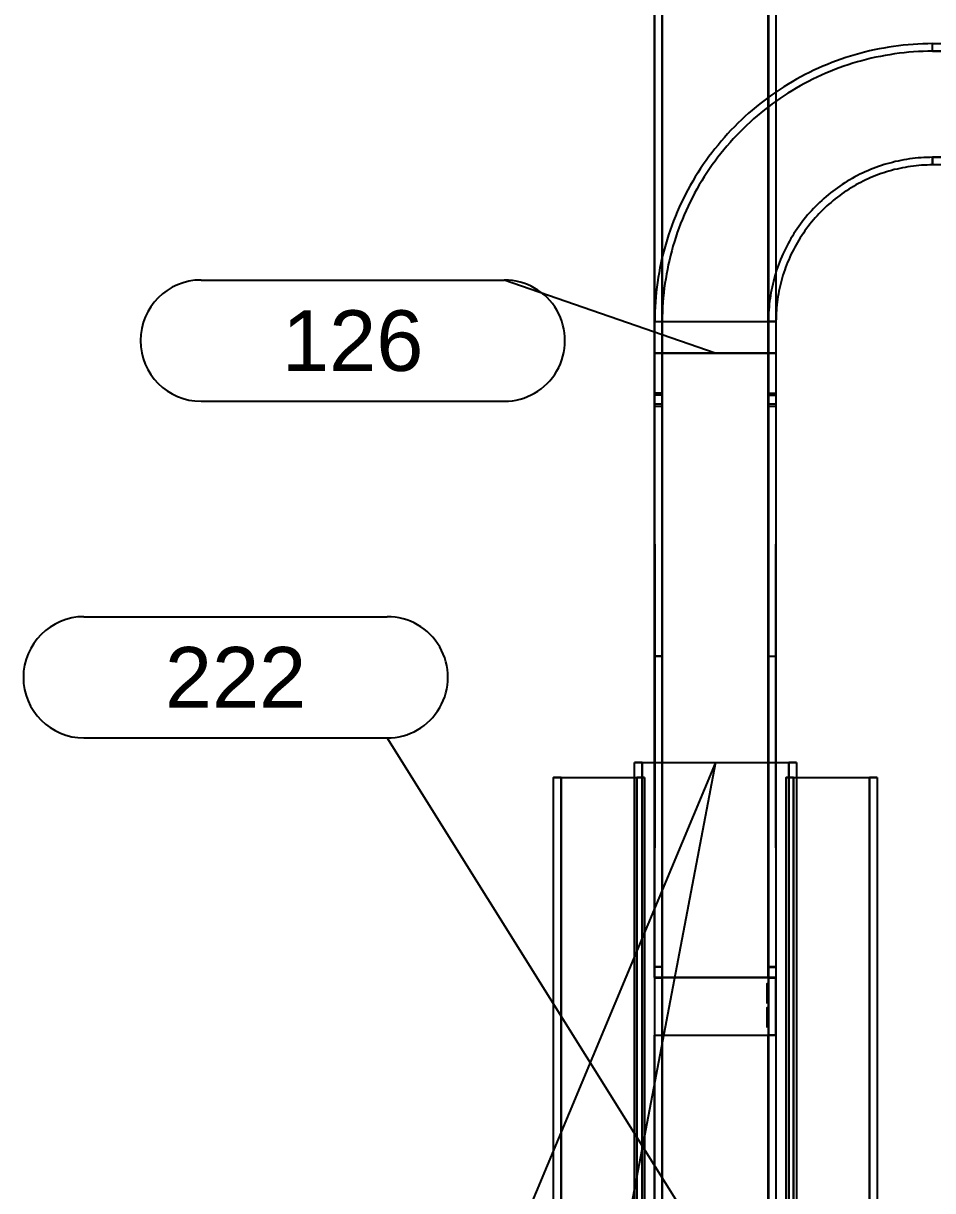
# Model space of a CAD drawing. Header units: inches. Extents: x -21257 to 11444, y 0 to 8704.
# Drawn here: x 3706.1 to 3886.1, y 7072.5 to 7303.5 of the extents above; entities that cross this region are included whole.
import ezdxf
from ezdxf.enums import TextEntityAlignment as Align

# ---------------------------------------------------------------- set-up
doc = ezdxf.new("R2010")
doc.units = ezdxf.units.IN
doc.header["$MEASUREMENT"] = 0
for name, color, linetype in [('100-CONV-LAYOUT', 3, 'Continuous'), ('100-CONV-NUMBERS', 3, 'Continuous'), ('1000-CONV-LAYOUT', 30, 'Continuous'), ('1000-CONV-LAYOUT-UPPER', 30, 'Continuous'), ('1000-CONV-NUMBERS', 30, 'Continuous'), ('200-CONV-LAYOUT', 4, 'Continuous'), ('200-CONV-NUMBERS', 4, 'Continuous'), ('200-CONV-ROLLERS', 4, 'Continuous'), ('300-CONV-LAYOUT', 6, 'Continuous')]:
    doc.layers.add(name, color=color, linetype=linetype)
doc.styles.get("Standard").update_dxf_attribs({"font": 'helvl.shx'})

# ---------------------------------------------------------------- blocks, each defined once
blk = doc.blocks.new('DCBLOCK')
at = {"linetype": 'Continuous'}
for p, q in [((-0.625, 0), (0, 0)), ((-0.625, -0.25), (0, -0.25))]:
    blk.add_line(p, q, dxfattribs=at)
for centre, start, end in [((-0.625, -0.125), 90, 269.9999), ((0, -0.125), 269.9999, 90)]:
    blk.add_arc(centre, 0.125, start, end)
blk.add_attdef('FORTNAITEM', text='', height=0.125).set_placement((-0.3125, -0.125), align=Align.MIDDLE_CENTER)
at = {"flags": 1}
blk.add_attdef('SERIALNUM', (-0.625, -0.3437), '', height=0.125, dxfattribs=at)
blk = doc.blocks.new('Promise-US15-100330-00-20-408 200 Series')
at = {"layer": '200-CONV-LAYOUT', "color": 1, "linetype": 'Continuous'}
for p, q in [((-11717.44, -7454.29, 133.03), (-11718.94, -7454.29, 133.03)), ((-11717.44, -7456.39, 139.18), (-11717.44, -7454.29, 133.03)), ((-11696.44, -7454.29, 133.03), (-11694.94, -7454.29, 133.03)), ((-11696.44, -7456.39, 139.18), (-11696.44, -7454.29, 133.03)), ((-11718.94, -7456.39, 139.18), (-11717.44, -7456.39, 139.18)), ((-11696.44, -7456.39, 139.18), (-11694.94, -7456.39, 139.18)), ((-11718.94, -7467.78, 131.5), (-11717.44, -7467.78, 131.5)), ((-11718.94, -7467.78, 138), (-11717.44, -7467.78, 138)), ((-11717.44, -7467.78, 131.5), (-11717.44, -7467.78, 138)), ((-11696.44, -7467.78, 131.5), (-11694.94, -7467.78, 131.5)), ((-11696.44, -7467.78, 138), (-11696.44, -7467.78, 131.5)), ((-11694.94, -7467.78, 138), (-11696.44, -7467.78, 138))]:
    blk.add_line(p, q, dxfattribs=at)
at = {"layer": '200-CONV-LAYOUT', "color": 1}
for points in [[(-11718.94, -7454.29, 133.03), (-11718.94, -7129.66, 243.58), (-11717.44, -7129.66, 243.58), (-11717.44, -7454.29, 133.03)], [(-11717.44, -7456.39, 139.18), (-11717.44, -7131.76, 249.73), (-11717.44, -7129.66, 243.58), (-11717.44, -7454.29, 133.03)], [(-11696.44, -7456.39, 139.18), (-11696.44, -7131.76, 249.73), (-11696.44, -7129.66, 243.58), (-11696.44, -7454.29, 133.03)], [(-11696.44, -7454.29, 133.03), (-11696.44, -7129.66, 243.58), (-11694.94, -7129.66, 243.58), (-11694.94, -7454.29, 133.03)], [(-11718.94, -7456.39, 139.18), (-11718.94, -7131.76, 249.73), (-11717.44, -7131.76, 249.73), (-11717.44, -7456.39, 139.18)], [(-11717.44, -7456.39, 139.18), (-11717.44, -7131.76, 249.73), (-11696.44, -7131.76, 249.73), (-11696.44, -7456.39, 139.18)], [(-11696.44, -7456.39, 139.18), (-11696.44, -7131.76, 249.73), (-11694.94, -7131.76, 249.73), (-11694.94, -7456.39, 139.18)], [(-11718.94, -7512.78, 131.5), (-11718.94, -7467.78, 131.5), (-11717.44, -7467.78, 131.5), (-11717.44, -7512.78, 131.5)], [(-11718.94, -7512.78, 138), (-11718.94, -7467.78, 138), (-11717.44, -7467.78, 138), (-11717.44, -7512.78, 138)], [(-11717.44, -7512.78, 138), (-11717.44, -7467.78, 138), (-11696.44, -7467.78, 138), (-11696.44, -7512.78, 138)], [(-11717.44, -7512.78, 138), (-11717.44, -7467.78, 138), (-11717.44, -7467.78, 131.5), (-11717.44, -7512.78, 131.5)], [(-11696.44, -7512.78, 138), (-11696.44, -7467.78, 138), (-11696.44, -7467.78, 131.5), (-11696.44, -7512.78, 131.5)], [(-11696.44, -7512.78, 131.5), (-11696.44, -7467.78, 131.5), (-11694.94, -7467.78, 131.5), (-11694.94, -7512.78, 131.5)], [(-11696.44, -7512.78, 138), (-11696.44, -7467.78, 138), (-11694.94, -7467.78, 138), (-11694.94, -7512.78, 138)]]:
    blk.add_3dface(points, dxfattribs=at)
at = {"layer": '200-CONV-NUMBERS', "color": 1, "linetype": 'Continuous'}
blk.add_line((-11706.94, -7512.78, 138), (-11771.84, -7408.95, 360), dxfattribs=at)
at = {"layer": '200-CONV-ROLLERS', "color": 1, "extrusion": (-1, 0, 0)}
for centre in [(7459.53, 136, 11696.69), (7464.28, 136, 11696.69)]:
    blk.add_circle(centre, 2, dxfattribs=at)
at = {"layer": '200-CONV-NUMBERS', "color": 1, "xscale": 96, "yscale": 96, "zscale": 96}
blk.add_blockref('DCBLOCK', (-11771.84, -7384.95, 360), dxfattribs=at).add_auto_attribs({'FORTNAITEM': '222'})

msp = doc.modelspace()

# ---------------------------------------------------------------- linework, layer by layer
at = {"layer": '100-CONV-LAYOUT', "linetype": 'Continuous'}
for p, q in [((3886.06, 7298.02, 20.5), (3886.06, 7299.52, 20.5)), ((3886.06, 7298.02, 30), (3886.06, 7298.02, 20.5)), ((3886.06, 7277.02, 20.5), (3886.06, 7275.52, 20.5)), ((3886.06, 7277.02, 30), (3886.06, 7277.02, 20.5)), ((3831.06, 7244.52, 20.5), (3832.56, 7244.52, 20.5)), ((3831.06, 7244.52, 30), (3832.56, 7244.52, 30)), ((3832.56, 7244.52, 20.5), (3832.56, 7244.52, 30)), ((3853.56, 7244.52, 20.5), (3855.06, 7244.52, 20.5)), ((3853.56, 7244.52, 30), (3853.56, 7244.52, 20.5)), ((3855.06, 7244.52, 30), (3853.56, 7244.52, 30)), ((3831.06, 7238.27, 23.49), (3832.56, 7238.27, 23.49)), ((3831.06, 7238.27, 29.99), (3832.56, 7238.27, 29.99)), ((3832.56, 7238.27, 20.5), (3831.06, 7238.27, 20.5)), ((3831.06, 7238.27, 30), (3832.56, 7238.27, 30)), ((3832.56, 7238.27, 23.49), (3832.56, 7238.27, 29.99)), ((3832.56, 7238.27, 30), (3832.56, 7238.27, 20.5)), ((3853.56, 7238.27, 23.49), (3855.06, 7238.27, 23.49)), ((3853.56, 7238.27, 29.99), (3853.56, 7238.27, 23.49)), ((3855.06, 7238.27, 29.99), (3853.56, 7238.27, 29.99)), ((3853.56, 7238.27, 20.5), (3855.06, 7238.27, 20.5)), ((3853.56, 7238.27, 30), (3853.56, 7238.27, 20.5)), ((3853.56, 7238.27, 30), (3855.06, 7238.27, 30)), ((3831.06, 7178.27, 29.99), (3832.56, 7178.27, 29.99)), ((3832.56, 7178.27, 23.49), (3831.06, 7178.27, 23.49)), ((3832.56, 7178.27, 29.99), (3832.56, 7178.27, 23.49)), ((3853.56, 7178.27, 29.99), (3855.06, 7178.27, 29.99)), ((3853.56, 7178.27, 29.99), (3853.56, 7178.27, 23.49)), ((3853.56, 7178.27, 23.49), (3855.06, 7178.27, 23.49))]:
    msp.add_line(p, q, dxfattribs=at)
at = {"layer": '100-CONV-LAYOUT'}
for points in [[(3886.06, 7299.52, 20.5), (3885.09, 7299.51, 20.5), (3884.12, 7299.48, 20.5), (3883.15, 7299.44, 20.5), (3882.18, 7299.38, 20.5), (3881.21, 7299.3, 20.5), (3880.25, 7299.21, 20.5), (3879.28, 7299.1, 20.5), (3878.32, 7298.97, 20.5), (3877.36, 7298.83, 20.5), (3876.41, 7298.66, 20.5), (3875.45, 7298.48, 20.5), (3874.5, 7298.29, 20.5), (3873.55, 7298.08, 20.5), (3872.61, 7297.85, 20.5), (3871.67, 7297.6, 20.5), (3870.74, 7297.34, 20.5), (3869.81, 7297.06, 20.5), (3868.88, 7296.77, 20.5), (3867.96, 7296.45, 20.5), (3867.05, 7296.13, 20.5), (3866.14, 7295.78, 20.5), (3865.24, 7295.42, 20.5), (3864.35, 7295.05, 20.5), (3863.46, 7294.66, 20.5), (3862.58, 7294.25, 20.5), (3861.7, 7293.83, 20.5), (3860.84, 7293.39, 20.5), (3859.98, 7292.94, 20.5), (3859.13, 7292.47, 20.5), (3858.28, 7291.99, 20.5), (3857.45, 7291.49, 20.5), (3856.63, 7290.98, 20.5), (3855.81, 7290.45, 20.5), (3855.01, 7289.91, 20.5), (3854.21, 7289.36, 20.5), (3853.42, 7288.79, 20.5), (3852.65, 7288.2, 20.5), (3851.88, 7287.61, 20.5), (3851.13, 7287, 20.5), (3850.38, 7286.37, 20.5), (3849.65, 7285.74, 20.5), (3848.93, 7285.09, 20.5), (3848.22, 7284.43, 20.5), (3847.52, 7283.75, 20.5), (3846.83, 7283.07, 20.5), (3846.16, 7282.37, 20.5), (3845.5, 7281.66, 20.5), (3844.85, 7280.94, 20.5), (3844.21, 7280.2, 20.5), (3843.59, 7279.46, 20.5), (3842.98, 7278.71, 20.5), (3842.38, 7277.94, 20.5), (3841.8, 7277.16, 20.5), (3841.23, 7276.38, 20.5), (3840.67, 7275.58, 20.5), (3840.13, 7274.78, 20.5), (3839.61, 7273.96, 20.5), (3839.09, 7273.14, 20.5), (3838.6, 7272.3, 20.5), (3838.11, 7271.46, 20.5), (3837.65, 7270.61, 20.5), (3837.19, 7269.75, 20.5), (3836.75, 7268.89, 20.5), (3836.33, 7268.01, 20.5), (3835.93, 7267.13, 20.5), (3835.53, 7266.24, 20.5), (3835.16, 7265.35, 20.5), (3834.8, 7264.45, 20.5), (3834.46, 7263.54, 20.5), (3834.13, 7262.63, 20.5), (3833.82, 7261.71, 20.5), (3833.52, 7260.78, 20.5), (3833.24, 7259.85, 20.5), (3832.98, 7258.92, 20.5), (3832.73, 7257.98, 20.5), (3832.5, 7257.04, 20.5), (3832.29, 7256.09, 20.5), (3832.1, 7255.14, 20.5), (3831.92, 7254.18, 20.5), (3831.76, 7253.23, 20.5), (3831.61, 7252.27, 20.5), (3831.48, 7251.31, 20.5), (3831.37, 7250.34, 20.5), (3831.28, 7249.37, 20.5), (3831.2, 7248.41, 20.5), (3831.14, 7247.44, 20.5), (3831.1, 7246.47, 20.5), (3831.07, 7245.5, 20.5), (3831.06, 7244.53, 20.5)], [(3886.06, 7298.02, 20.5), (3885.12, 7298.01, 20.5), (3884.17, 7297.98, 20.5), (3883.23, 7297.94, 20.5), (3882.29, 7297.88, 20.5), (3881.35, 7297.81, 20.5), (3880.41, 7297.72, 20.5), (3879.47, 7297.61, 20.5), (3878.53, 7297.49, 20.5), (3877.6, 7297.34, 20.5), (3876.67, 7297.19, 20.5), (3875.74, 7297.01, 20.5), (3874.82, 7296.82, 20.5), (3873.9, 7296.62, 20.5), (3872.98, 7296.39, 20.5), (3872.06, 7296.15, 20.5), (3871.16, 7295.9, 20.5), (3870.25, 7295.63, 20.5), (3869.35, 7295.34, 20.5), (3868.46, 7295.04, 20.5), (3867.57, 7294.72, 20.5), (3866.69, 7294.39, 20.5), (3865.81, 7294.04, 20.5), (3864.94, 7293.67, 20.5), (3864.07, 7293.29, 20.5), (3863.22, 7292.89, 20.5), (3862.37, 7292.48, 20.5), (3861.52, 7292.06, 20.5), (3860.69, 7291.62, 20.5), (3859.86, 7291.16, 20.5), (3859.04, 7290.69, 20.5), (3858.23, 7290.21, 20.5), (3857.43, 7289.71, 20.5), (3856.64, 7289.2, 20.5), (3855.85, 7288.67, 20.5), (3855.08, 7288.13, 20.5), (3854.31, 7287.58, 20.5), (3853.56, 7287.01, 20.5), (3852.81, 7286.43, 20.5), (3852.08, 7285.84, 20.5), (3851.36, 7285.23, 20.5), (3850.64, 7284.61, 20.5), (3849.94, 7283.98, 20.5), (3849.25, 7283.34, 20.5), (3848.57, 7282.68, 20.5), (3847.9, 7282.02, 20.5), (3847.25, 7281.34, 20.5), (3846.6, 7280.65, 20.5), (3845.97, 7279.94, 20.5), (3845.35, 7279.23, 20.5), (3844.75, 7278.51, 20.5), (3844.15, 7277.77, 20.5), (3843.57, 7277.03, 20.5), (3843.01, 7276.27, 20.5), (3842.45, 7275.51, 20.5), (3841.91, 7274.73, 20.5), (3841.39, 7273.95, 20.5), (3840.87, 7273.16, 20.5), (3840.37, 7272.36, 20.5), (3839.89, 7271.55, 20.5), (3839.42, 7270.73, 20.5), (3838.97, 7269.9, 20.5), (3838.53, 7269.06, 20.5), (3838.1, 7268.22, 20.5), (3837.69, 7267.37, 20.5), (3837.29, 7266.51, 20.5), (3836.91, 7265.65, 20.5), (3836.55, 7264.78, 20.5), (3836.2, 7263.9, 20.5), (3835.86, 7263.02, 20.5), (3835.54, 7262.13, 20.5), (3835.24, 7261.24, 20.5), (3834.95, 7260.34, 20.5), (3834.68, 7259.43, 20.5), (3834.43, 7258.52, 20.5), (3834.19, 7257.61, 20.5), (3833.97, 7256.69, 20.5), (3833.76, 7255.77, 20.5), (3833.57, 7254.85, 20.5), (3833.39, 7253.92, 20.5), (3833.24, 7252.99, 20.5), (3833.1, 7252.06, 20.5), (3832.97, 7251.12, 20.5), (3832.86, 7250.18, 20.5), (3832.77, 7249.24, 20.5), (3832.7, 7248.3, 20.5), (3832.64, 7247.36, 20.5), (3832.6, 7246.42, 20.5), (3832.57, 7245.47, 20.5), (3832.56, 7244.53, 20.5)], [(3886.06, 7277.02, 20.5), (3885.49, 7277.01, 20.5), (3884.91, 7277, 20.5), (3884.34, 7276.97, 20.5), (3883.77, 7276.94, 20.5), (3883.2, 7276.89, 20.5), (3882.63, 7276.84, 20.5), (3882.06, 7276.77, 20.5), (3881.49, 7276.69, 20.5), (3880.92, 7276.61, 20.5), (3880.36, 7276.51, 20.5), (3879.79, 7276.41, 20.5), (3879.23, 7276.29, 20.5), (3878.67, 7276.17, 20.5), (3878.11, 7276.03, 20.5), (3877.56, 7275.89, 20.5), (3877.01, 7275.73, 20.5), (3876.46, 7275.57, 20.5), (3875.91, 7275.39, 20.5), (3875.37, 7275.21, 20.5), (3874.83, 7275.01, 20.5), (3874.29, 7274.81, 20.5), (3873.76, 7274.6, 20.5), (3873.23, 7274.38, 20.5), (3872.7, 7274.15, 20.5), (3872.18, 7273.91, 20.5), (3871.67, 7273.66, 20.5), (3871.16, 7273.4, 20.5), (3870.65, 7273.13, 20.5), (3870.15, 7272.85, 20.5), (3869.65, 7272.57, 20.5), (3869.16, 7272.27, 20.5), (3868.67, 7271.97, 20.5), (3868.19, 7271.66, 20.5), (3867.71, 7271.34, 20.5), (3867.24, 7271.01, 20.5), (3866.78, 7270.68, 20.5), (3866.32, 7270.33, 20.5), (3865.86, 7269.98, 20.5), (3865.42, 7269.62, 20.5), (3864.98, 7269.25, 20.5), (3864.55, 7268.88, 20.5), (3864.12, 7268.49, 20.5), (3863.7, 7268.1, 20.5), (3863.29, 7267.7, 20.5), (3862.88, 7267.3, 20.5), (3862.48, 7266.88, 20.5), (3862.09, 7266.46, 20.5), (3861.71, 7266.04, 20.5), (3861.33, 7265.61, 20.5), (3860.96, 7265.17, 20.5), (3860.6, 7264.72, 20.5), (3860.25, 7264.27, 20.5), (3859.91, 7263.81, 20.5), (3859.57, 7263.34, 20.5), (3859.24, 7262.87, 20.5), (3858.92, 7262.4, 20.5), (3858.61, 7261.92, 20.5), (3858.31, 7261.43, 20.5), (3858.01, 7260.94, 20.5), (3857.73, 7260.44, 20.5), (3857.45, 7259.94, 20.5), (3857.18, 7259.43, 20.5), (3856.93, 7258.92, 20.5), (3856.68, 7258.4, 20.5), (3856.44, 7257.88, 20.5), (3856.2, 7257.36, 20.5), (3855.98, 7256.83, 20.5), (3855.77, 7256.29, 20.5), (3855.57, 7255.76, 20.5), (3855.37, 7255.22, 20.5), (3855.19, 7254.67, 20.5), (3855.01, 7254.13, 20.5), (3854.85, 7253.58, 20.5), (3854.7, 7253.03, 20.5), (3854.55, 7252.47, 20.5), (3854.41, 7251.91, 20.5), (3854.29, 7251.35, 20.5), (3854.17, 7250.79, 20.5), (3854.07, 7250.23, 20.5), (3853.97, 7249.66, 20.5), (3853.89, 7249.1, 20.5), (3853.81, 7248.53, 20.5), (3853.74, 7247.96, 20.5), (3853.69, 7247.39, 20.5), (3853.64, 7246.82, 20.5), (3853.61, 7246.24, 20.5), (3853.58, 7245.67, 20.5), (3853.57, 7245.1, 20.5), (3853.56, 7244.52, 20.5)], [(3886.06, 7275.52, 20.5), (3885.51, 7275.51, 20.5), (3884.97, 7275.5, 20.5), (3884.42, 7275.47, 20.5), (3883.87, 7275.44, 20.5), (3883.33, 7275.4, 20.5), (3882.79, 7275.34, 20.5), (3882.24, 7275.28, 20.5), (3881.7, 7275.21, 20.5), (3881.16, 7275.13, 20.5), (3880.62, 7275.04, 20.5), (3880.08, 7274.94, 20.5), (3879.55, 7274.83, 20.5), (3879.01, 7274.71, 20.5), (3878.48, 7274.58, 20.5), (3877.95, 7274.44, 20.5), (3877.42, 7274.29, 20.5), (3876.9, 7274.13, 20.5), (3876.38, 7273.97, 20.5), (3875.86, 7273.79, 20.5), (3875.35, 7273.61, 20.5), (3874.83, 7273.41, 20.5), (3874.33, 7273.21, 20.5), (3873.82, 7273, 20.5), (3873.32, 7272.78, 20.5), (3872.82, 7272.55, 20.5), (3872.33, 7272.31, 20.5), (3871.84, 7272.06, 20.5), (3871.36, 7271.81, 20.5), (3870.88, 7271.55, 20.5), (3870.41, 7271.27, 20.5), (3869.94, 7270.99, 20.5), (3869.47, 7270.7, 20.5), (3869.01, 7270.41, 20.5), (3868.56, 7270.1, 20.5), (3868.11, 7269.79, 20.5), (3867.67, 7269.47, 20.5), (3867.23, 7269.14, 20.5), (3866.8, 7268.8, 20.5), (3866.37, 7268.46, 20.5), (3865.95, 7268.11, 20.5), (3865.54, 7267.75, 20.5), (3865.13, 7267.39, 20.5), (3864.73, 7267.01, 20.5), (3864.34, 7266.63, 20.5), (3863.95, 7266.25, 20.5), (3863.57, 7265.85, 20.5), (3863.2, 7265.45, 20.5), (3862.83, 7265.05, 20.5), (3862.47, 7264.63, 20.5), (3862.12, 7264.21, 20.5), (3861.78, 7263.79, 20.5), (3861.44, 7263.36, 20.5), (3861.11, 7262.92, 20.5), (3860.79, 7262.48, 20.5), (3860.48, 7262.03, 20.5), (3860.17, 7261.57, 20.5), (3859.88, 7261.11, 20.5), (3859.59, 7260.65, 20.5), (3859.31, 7260.18, 20.5), (3859.04, 7259.7, 20.5), (3858.77, 7259.22, 20.5), (3858.52, 7258.74, 20.5), (3858.27, 7258.25, 20.5), (3858.03, 7257.76, 20.5), (3857.8, 7257.26, 20.5), (3857.58, 7256.76, 20.5), (3857.37, 7256.26, 20.5), (3857.17, 7255.75, 20.5), (3856.97, 7255.24, 20.5), (3856.79, 7254.72, 20.5), (3856.61, 7254.21, 20.5), (3856.45, 7253.68, 20.5), (3856.29, 7253.16, 20.5), (3856.14, 7252.63, 20.5), (3856, 7252.1, 20.5), (3855.87, 7251.57, 20.5), (3855.76, 7251.04, 20.5), (3855.64, 7250.5, 20.5), (3855.54, 7249.97, 20.5), (3855.45, 7249.43, 20.5), (3855.37, 7248.89, 20.5), (3855.3, 7248.34, 20.5), (3855.24, 7247.8, 20.5), (3855.18, 7247.26, 20.5), (3855.14, 7246.71, 20.5), (3855.11, 7246.16, 20.5), (3855.08, 7245.62, 20.5), (3855.07, 7245.07, 20.5), (3855.06, 7244.52, 20.5)]]:
    msp.add_polyline3d(points, dxfattribs=at)
for points in [[(3886.06, 7299.52, 20.5), (3892.31, 7299.52, 20.5), (3892.31, 7298.02, 20.5), (3886.06, 7298.02, 20.5)], [(3886.06, 7298.02, 30), (3892.31, 7298.02, 30), (3892.31, 7298.02, 20.5), (3886.06, 7298.02, 20.5)], [(3886.06, 7277.02, 30), (3892.31, 7277.02, 30), (3892.31, 7277.02, 20.5), (3886.06, 7277.02, 20.5)], [(3886.06, 7277.02, 20.5), (3892.31, 7277.02, 20.5), (3892.31, 7275.52, 20.5), (3886.06, 7275.52, 20.5)], [(3831.06, 7238.27, 20.5), (3831.06, 7244.52, 20.5), (3832.56, 7244.52, 20.5), (3832.56, 7238.27, 20.5)], [(3831.06, 7238.27, 30), (3831.06, 7244.52, 30), (3832.56, 7244.52, 30), (3832.56, 7238.27, 30)], [(3832.56, 7238.27, 30), (3832.56, 7244.52, 30), (3853.56, 7244.52, 30), (3853.56, 7238.27, 30)], [(3832.56, 7238.27, 30), (3832.56, 7244.52, 30), (3832.56, 7244.52, 20.5), (3832.56, 7238.27, 20.5)], [(3853.56, 7238.27, 30), (3853.56, 7244.52, 30), (3853.56, 7244.52, 20.5), (3853.56, 7238.27, 20.5)], [(3853.56, 7238.27, 20.5), (3853.56, 7244.52, 20.5), (3855.06, 7244.52, 20.5), (3855.06, 7238.27, 20.5)], [(3853.56, 7238.27, 30), (3853.56, 7244.52, 30), (3855.06, 7244.52, 30), (3855.06, 7238.27, 30)], [(3831.06, 4778.27, 23.5), (3831.06, 7238.27, 23.49), (3832.56, 7238.27, 23.49), (3832.56, 4778.27, 23.5)], [(3831.06, 4778.27, 30), (3831.06, 7238.27, 29.99), (3832.56, 7238.27, 29.99), (3832.56, 4778.27, 30)], [(3832.56, 4778.27, 30), (3832.56, 7238.27, 29.99), (3853.56, 7238.27, 29.99), (3853.56, 4778.27, 30)], [(3832.56, 4778.27, 30), (3832.56, 7238.27, 29.99), (3832.56, 7238.27, 23.49), (3832.56, 4778.27, 23.5)], [(3853.56, 4778.27, 30), (3853.56, 7238.27, 29.99), (3853.56, 7238.27, 23.49), (3853.56, 4778.27, 23.5)], [(3853.56, 4778.27, 23.5), (3853.56, 7238.27, 23.49), (3855.06, 7238.27, 23.49), (3855.06, 4778.27, 23.5)], [(3853.56, 4778.27, 30), (3853.56, 7238.27, 29.99), (3855.06, 7238.27, 29.99), (3855.06, 4778.27, 30)], [(3811.06, 7154.27, 29.99), (3811.06, 7154.27, 26.49), (3812.56, 7154.27, 26.49), (3812.56, 7154.27, 29.99)], [(3811.06, 4778.27, 26.5), (3811.06, 7154.27, 26.49), (3812.56, 7154.27, 26.49), (3812.56, 4778.27, 26.5)], [(3811.06, 4778.27, 30), (3811.06, 7154.27, 29.99), (3812.56, 7154.27, 29.99), (3812.56, 4778.27, 30)], [(3812.56, 4778.27, 30), (3812.56, 7154.27, 29.99), (3827.56, 7154.27, 29.99), (3827.56, 4778.27, 30)], [(3812.56, 4778.27, 30), (3812.56, 7154.27, 29.99), (3812.56, 7154.27, 26.49), (3812.56, 4778.27, 26.5)], [(3829.06, 7154.27, 29.99), (3827.56, 7154.27, 29.99), (3827.56, 7154.27, 26.49), (3829.06, 7154.27, 26.49)], [(3827.56, 4778.27, 30), (3827.56, 7154.27, 29.99), (3827.56, 7154.27, 26.49), (3827.56, 4778.27, 26.5)], [(3827.56, 4778.27, 26.5), (3827.56, 7154.27, 26.49), (3829.06, 7154.27, 26.49), (3829.06, 4778.27, 26.5)], [(3827.56, 4778.27, 30), (3827.56, 7154.27, 29.99), (3829.06, 7154.27, 29.99), (3829.06, 4778.27, 30)], [(3857.06, 7154.27, 29.99), (3857.06, 7154.27, 26.49), (3858.56, 7154.27, 26.49), (3858.56, 7154.27, 29.99)], [(3857.06, 4778.27, 26.5), (3857.06, 7154.27, 26.49), (3858.56, 7154.27, 26.49), (3858.56, 4778.27, 26.5)], [(3857.06, 4778.27, 30), (3857.06, 7154.27, 29.99), (3858.56, 7154.27, 29.99), (3858.56, 4778.27, 30)], [(3858.56, 4778.27, 30), (3858.56, 7154.27, 29.99), (3873.56, 7154.27, 29.99), (3873.56, 4778.27, 30)], [(3858.56, 4778.27, 30), (3858.56, 7154.27, 29.99), (3858.56, 7154.27, 26.49), (3858.56, 4778.27, 26.5)], [(3875.06, 7154.27, 29.99), (3873.56, 7154.27, 29.99), (3873.56, 7154.27, 26.49), (3875.06, 7154.27, 26.49)], [(3873.56, 4778.27, 30), (3873.56, 7154.27, 29.99), (3873.56, 7154.27, 26.49), (3873.56, 4778.27, 26.5)], [(3873.56, 4778.27, 26.5), (3873.56, 7154.27, 26.49), (3875.06, 7154.27, 26.49), (3875.06, 4778.27, 26.5)], [(3873.56, 4778.27, 30), (3873.56, 7154.27, 29.99), (3875.06, 7154.27, 29.99), (3875.06, 4778.27, 30)]]:
    msp.add_3dface(points, dxfattribs=at)
at = {"layer": '100-CONV-LAYOUT', "invisible_edges": 15}
for points in [[(3871.67, 7273.6, 30), (3858.28, 7267.99, 30), (3859.04, 7266.69, 30), (3872.06, 7272.15, 30)], [(3871.67, 7273.6, 30), (3858.28, 7267.99, 30), (3859.04, 7266.69, 30), (3872.06, 7272.15, 30)], [(3871.67, 7273.6, 30), (3858.28, 7267.99, 30), (3859.04, 7266.69, 30), (3872.06, 7272.15, 30)], [(3871.67, 7273.6, 30), (3858.28, 7267.99, 30), (3859.04, 7266.69, 30), (3872.06, 7272.15, 30)], [(3871.67, 7273.6, 30), (3858.28, 7267.99, 30), (3859.04, 7266.69, 30), (3872.06, 7272.15, 30)], [(3871.83, 7273.64, 20.5), (3858.57, 7268.15, 20.5), (3859.32, 7266.85, 20.5), (3872.22, 7272.19, 20.5)], [(3871.83, 7273.64, 20.5), (3858.57, 7268.15, 20.5), (3859.32, 7266.85, 20.5), (3872.22, 7272.19, 20.5)], [(3871.83, 7273.64, 20.5), (3858.57, 7268.15, 20.5), (3859.32, 7266.85, 20.5), (3872.22, 7272.19, 20.5)], [(3871.83, 7273.64, 20.5), (3858.57, 7268.15, 20.5), (3859.32, 7266.85, 20.5), (3872.22, 7272.19, 20.5)], [(3871.83, 7273.64, 20.5), (3858.57, 7268.15, 20.5), (3859.32, 7266.85, 20.5), (3872.22, 7272.19, 20.5)], [(3886.06, 7275.52, 30), (3871.67, 7273.6, 30), (3872.06, 7272.15, 30), (3886.06, 7274.02, 30)], [(3886.06, 7275.52, 30), (3871.67, 7273.6, 30), (3872.06, 7272.15, 30), (3886.06, 7274.02, 30)], [(3886.06, 7275.52, 30), (3871.67, 7273.6, 30), (3872.06, 7272.15, 30), (3886.06, 7274.02, 30)], [(3886.06, 7275.52, 30), (3871.67, 7273.6, 30), (3872.06, 7272.15, 30), (3886.06, 7274.02, 30)], [(3886.06, 7275.52, 30), (3871.67, 7273.6, 30), (3872.06, 7272.15, 30), (3886.06, 7274.02, 30)], [(3886.06, 7275.52, 20.5), (3871.83, 7273.64, 20.5), (3872.22, 7272.19, 20.5), (3886.06, 7274.02, 20.5)], [(3886.06, 7275.52, 20.5), (3871.83, 7273.64, 20.5), (3872.22, 7272.19, 20.5), (3886.06, 7274.02, 20.5)], [(3886.06, 7275.52, 20.5), (3871.83, 7273.64, 20.5), (3872.22, 7272.19, 20.5), (3886.06, 7274.02, 20.5)], [(3886.06, 7275.52, 20.5), (3871.83, 7273.64, 20.5), (3872.22, 7272.19, 20.5), (3886.06, 7274.02, 20.5)], [(3886.06, 7275.52, 20.5), (3871.83, 7273.64, 20.5), (3872.22, 7272.19, 20.5), (3886.06, 7274.02, 20.5)], [(3886.06, 7253.02, 30), (3877.56, 7251.89, 30), (3872.06, 7272.15, 30), (3886.06, 7274.02, 30)], [(3886.06, 7253.02, 30), (3877.56, 7251.89, 30), (3872.06, 7272.15, 30), (3886.06, 7274.02, 30)], [(3886.06, 7253.02, 30), (3877.56, 7251.89, 30), (3872.06, 7272.15, 30), (3886.06, 7274.02, 30)], [(3886.06, 7253.02, 30), (3877.56, 7251.89, 30), (3872.06, 7272.15, 30), (3886.06, 7274.02, 30)], [(3886.06, 7253.02, 30), (3877.56, 7251.89, 30), (3872.06, 7272.15, 30), (3886.06, 7274.02, 30)], [(3877.56, 7251.89, 30), (3869.65, 7248.57, 30), (3859.04, 7266.69, 30), (3872.06, 7272.15, 30)], [(3877.56, 7251.89, 30), (3869.65, 7248.57, 30), (3859.04, 7266.69, 30), (3872.06, 7272.15, 30)], [(3877.56, 7251.89, 30), (3869.65, 7248.57, 30), (3859.04, 7266.69, 30), (3872.06, 7272.15, 30)], [(3877.56, 7251.89, 30), (3869.65, 7248.57, 30), (3859.04, 7266.69, 30), (3872.06, 7272.15, 30)], [(3877.56, 7251.89, 30), (3869.65, 7248.57, 30), (3859.04, 7266.69, 30), (3872.06, 7272.15, 30)], [(3858.28, 7267.99, 30), (3846.83, 7259.07, 30), (3847.9, 7258.02, 30), (3859.04, 7266.69, 30)], [(3858.28, 7267.99, 30), (3846.83, 7259.07, 30), (3847.9, 7258.02, 30), (3859.04, 7266.69, 30)], [(3858.28, 7267.99, 30), (3846.83, 7259.07, 30), (3847.9, 7258.02, 30), (3859.04, 7266.69, 30)], [(3858.28, 7267.99, 30), (3846.83, 7259.07, 30), (3847.9, 7258.02, 30), (3859.04, 7266.69, 30)], [(3858.28, 7267.99, 30), (3846.83, 7259.07, 30), (3847.9, 7258.02, 30), (3859.04, 7266.69, 30)], [(3858.57, 7268.15, 20.5), (3847.18, 7259.41, 20.5), (3848.24, 7258.35, 20.5), (3859.32, 7266.85, 20.5)], [(3858.57, 7268.15, 20.5), (3847.18, 7259.41, 20.5), (3848.24, 7258.35, 20.5), (3859.32, 7266.85, 20.5)], [(3858.57, 7268.15, 20.5), (3847.18, 7259.41, 20.5), (3848.24, 7258.35, 20.5), (3859.32, 7266.85, 20.5)], [(3858.57, 7268.15, 20.5), (3847.18, 7259.41, 20.5), (3848.24, 7258.35, 20.5), (3859.32, 7266.85, 20.5)], [(3858.57, 7268.15, 20.5), (3847.18, 7259.41, 20.5), (3848.24, 7258.35, 20.5), (3859.32, 7266.85, 20.5)], [(3869.65, 7248.57, 30), (3862.88, 7243.3, 30), (3847.9, 7258.02, 30), (3859.04, 7266.69, 30)], [(3869.65, 7248.57, 30), (3862.88, 7243.3, 30), (3847.9, 7258.02, 30), (3859.04, 7266.69, 30)], [(3869.65, 7248.57, 30), (3862.88, 7243.3, 30), (3847.9, 7258.02, 30), (3859.04, 7266.69, 30)], [(3869.65, 7248.57, 30), (3862.88, 7243.3, 30), (3847.9, 7258.02, 30), (3859.04, 7266.69, 30)], [(3869.65, 7248.57, 30), (3862.88, 7243.3, 30), (3847.9, 7258.02, 30), (3859.04, 7266.69, 30)], [(3846.83, 7259.07, 30), (3838.11, 7247.46, 30), (3839.42, 7246.73, 30), (3847.9, 7258.02, 30)], [(3846.83, 7259.07, 30), (3838.11, 7247.46, 30), (3839.42, 7246.73, 30), (3847.9, 7258.02, 30)], [(3846.83, 7259.07, 30), (3838.11, 7247.46, 30), (3839.42, 7246.73, 30), (3847.9, 7258.02, 30)], [(3846.83, 7259.07, 30), (3838.11, 7247.46, 30), (3839.42, 7246.73, 30), (3847.9, 7258.02, 30)], [(3846.83, 7259.07, 30), (3838.11, 7247.46, 30), (3839.42, 7246.73, 30), (3847.9, 7258.02, 30)], [(3847.18, 7259.41, 20.5), (3838.44, 7248.02, 20.5), (3839.73, 7247.27, 20.5), (3848.24, 7258.35, 20.5)], [(3847.18, 7259.41, 20.5), (3838.44, 7248.02, 20.5), (3839.73, 7247.27, 20.5), (3848.24, 7258.35, 20.5)], [(3847.18, 7259.41, 20.5), (3838.44, 7248.02, 20.5), (3839.73, 7247.27, 20.5), (3848.24, 7258.35, 20.5)], [(3847.18, 7259.41, 20.5), (3838.44, 7248.02, 20.5), (3839.73, 7247.27, 20.5), (3848.24, 7258.35, 20.5)], [(3847.18, 7259.41, 20.5), (3838.44, 7248.02, 20.5), (3839.73, 7247.27, 20.5), (3848.24, 7258.35, 20.5)], [(3862.88, 7243.3, 30), (3857.73, 7236.44, 30), (3839.42, 7246.73, 30), (3847.9, 7258.02, 30)], [(3862.88, 7243.3, 30), (3857.73, 7236.44, 30), (3839.42, 7246.73, 30), (3847.9, 7258.02, 30)], [(3862.88, 7243.3, 30), (3857.73, 7236.44, 30), (3839.42, 7246.73, 30), (3847.9, 7258.02, 30)], [(3862.88, 7243.3, 30), (3857.73, 7236.44, 30), (3839.42, 7246.73, 30), (3847.9, 7258.02, 30)], [(3862.88, 7243.3, 30), (3857.73, 7236.44, 30), (3839.42, 7246.73, 30), (3847.9, 7258.02, 30)], [(3886.06, 7251.52, 30), (3877.95, 7250.44, 30), (3877.56, 7251.89, 30), (3886.06, 7253.02, 30)], [(3886.06, 7251.52, 30), (3877.95, 7250.44, 30), (3877.56, 7251.89, 30), (3886.06, 7253.02, 30)], [(3886.06, 7251.52, 30), (3877.95, 7250.44, 30), (3877.56, 7251.89, 30), (3886.06, 7253.02, 30)], [(3886.06, 7251.52, 30), (3877.95, 7250.44, 30), (3877.56, 7251.89, 30), (3886.06, 7253.02, 30)], [(3886.06, 7251.52, 30), (3877.95, 7250.44, 30), (3877.56, 7251.89, 30), (3886.06, 7253.02, 30)], [(3886.06, 7251.52, 20.5), (3878.04, 7250.46, 20.5), (3877.65, 7251.91, 20.5), (3886.06, 7253.02, 20.5)], [(3886.06, 7251.52, 20.5), (3878.04, 7250.46, 20.5), (3877.65, 7251.91, 20.5), (3886.06, 7253.02, 20.5)], [(3886.06, 7251.52, 20.5), (3878.04, 7250.46, 20.5), (3877.65, 7251.91, 20.5), (3886.06, 7253.02, 20.5)], [(3886.06, 7251.52, 20.5), (3878.04, 7250.46, 20.5), (3877.65, 7251.91, 20.5), (3886.06, 7253.02, 20.5)], [(3886.06, 7251.52, 20.5), (3878.04, 7250.46, 20.5), (3877.65, 7251.91, 20.5), (3886.06, 7253.02, 20.5)], [(3877.95, 7250.44, 30), (3870.41, 7247.27, 30), (3869.65, 7248.57, 30), (3877.56, 7251.89, 30)], [(3877.95, 7250.44, 30), (3870.41, 7247.27, 30), (3869.65, 7248.57, 30), (3877.56, 7251.89, 30)], [(3877.95, 7250.44, 30), (3870.41, 7247.27, 30), (3869.65, 7248.57, 30), (3877.56, 7251.89, 30)], [(3877.95, 7250.44, 30), (3870.41, 7247.27, 30), (3869.65, 7248.57, 30), (3877.56, 7251.89, 30)], [(3877.95, 7250.44, 30), (3870.41, 7247.27, 30), (3869.65, 7248.57, 30), (3877.56, 7251.89, 30)], [(3878.04, 7250.46, 20.5), (3870.56, 7247.36, 20.5), (3869.81, 7248.66, 20.5), (3877.65, 7251.91, 20.5)], [(3878.04, 7250.46, 20.5), (3870.56, 7247.36, 20.5), (3869.81, 7248.66, 20.5), (3877.65, 7251.91, 20.5)], [(3878.04, 7250.46, 20.5), (3870.56, 7247.36, 20.5), (3869.81, 7248.66, 20.5), (3877.65, 7251.91, 20.5)], [(3878.04, 7250.46, 20.5), (3870.56, 7247.36, 20.5), (3869.81, 7248.66, 20.5), (3877.65, 7251.91, 20.5)], [(3878.04, 7250.46, 20.5), (3870.56, 7247.36, 20.5), (3869.81, 7248.66, 20.5), (3877.65, 7251.91, 20.5)], [(3838.44, 7248.02, 20.5), (3832.94, 7234.76, 20.5), (3834.39, 7234.37, 20.5), (3839.73, 7247.27, 20.5)], [(3838.44, 7248.02, 20.5), (3832.94, 7234.76, 20.5), (3834.39, 7234.37, 20.5), (3839.73, 7247.27, 20.5)], [(3838.44, 7248.02, 20.5), (3832.94, 7234.76, 20.5), (3834.39, 7234.37, 20.5), (3839.73, 7247.27, 20.5)], [(3838.44, 7248.02, 20.5), (3832.94, 7234.76, 20.5), (3834.39, 7234.37, 20.5), (3839.73, 7247.27, 20.5)], [(3838.44, 7248.02, 20.5), (3832.94, 7234.76, 20.5), (3834.39, 7234.37, 20.5), (3839.73, 7247.27, 20.5)], [(3870.41, 7247.27, 30), (3863.95, 7242.25, 30), (3862.88, 7243.3, 30), (3869.65, 7248.57, 30)], [(3870.41, 7247.27, 30), (3863.95, 7242.25, 30), (3862.88, 7243.3, 30), (3869.65, 7248.57, 30)], [(3870.41, 7247.27, 30), (3863.95, 7242.25, 30), (3862.88, 7243.3, 30), (3869.65, 7248.57, 30)], [(3870.41, 7247.27, 30), (3863.95, 7242.25, 30), (3862.88, 7243.3, 30), (3869.65, 7248.57, 30)], [(3870.41, 7247.27, 30), (3863.95, 7242.25, 30), (3862.88, 7243.3, 30), (3869.65, 7248.57, 30)], [(3870.56, 7247.36, 20.5), (3864.14, 7242.44, 20.5), (3863.08, 7243.5, 20.5), (3869.81, 7248.66, 20.5)], [(3870.56, 7247.36, 20.5), (3864.14, 7242.44, 20.5), (3863.08, 7243.5, 20.5), (3869.81, 7248.66, 20.5)], [(3870.56, 7247.36, 20.5), (3864.14, 7242.44, 20.5), (3863.08, 7243.5, 20.5), (3869.81, 7248.66, 20.5)], [(3870.56, 7247.36, 20.5), (3864.14, 7242.44, 20.5), (3863.08, 7243.5, 20.5), (3869.81, 7248.66, 20.5)], [(3870.56, 7247.36, 20.5), (3864.14, 7242.44, 20.5), (3863.08, 7243.5, 20.5), (3869.81, 7248.66, 20.5)], [(3838.11, 7247.46, 30), (3832.73, 7233.98, 30), (3834.19, 7233.61, 30), (3839.42, 7246.73, 30)], [(3838.11, 7247.46, 30), (3832.73, 7233.98, 30), (3834.19, 7233.61, 30), (3839.42, 7246.73, 30)], [(3838.11, 7247.46, 30), (3832.73, 7233.98, 30), (3834.19, 7233.61, 30), (3839.42, 7246.73, 30)], [(3838.11, 7247.46, 30), (3832.73, 7233.98, 30), (3834.19, 7233.61, 30), (3839.42, 7246.73, 30)], [(3838.11, 7247.46, 30), (3832.73, 7233.98, 30), (3834.19, 7233.61, 30), (3839.42, 7246.73, 30)], [(3857.73, 7236.44, 30), (3854.55, 7228.47, 30), (3834.19, 7233.61, 30), (3839.42, 7246.73, 30)], [(3857.73, 7236.44, 30), (3854.55, 7228.47, 30), (3834.19, 7233.61, 30), (3839.42, 7246.73, 30)], [(3857.73, 7236.44, 30), (3854.55, 7228.47, 30), (3834.19, 7233.61, 30), (3839.42, 7246.73, 30)], [(3857.73, 7236.44, 30), (3854.55, 7228.47, 30), (3834.19, 7233.61, 30), (3839.42, 7246.73, 30)], [(3857.73, 7236.44, 30), (3854.55, 7228.47, 30), (3834.19, 7233.61, 30), (3839.42, 7246.73, 30)], [(3864.14, 7242.44, 20.5), (3859.22, 7236.02, 20.5), (3857.92, 7236.77, 20.5), (3863.08, 7243.5, 20.5)], [(3864.14, 7242.44, 20.5), (3859.22, 7236.02, 20.5), (3857.92, 7236.77, 20.5), (3863.08, 7243.5, 20.5)], [(3864.14, 7242.44, 20.5), (3859.22, 7236.02, 20.5), (3857.92, 7236.77, 20.5), (3863.08, 7243.5, 20.5)], [(3864.14, 7242.44, 20.5), (3859.22, 7236.02, 20.5), (3857.92, 7236.77, 20.5), (3863.08, 7243.5, 20.5)], [(3864.14, 7242.44, 20.5), (3859.22, 7236.02, 20.5), (3857.92, 7236.77, 20.5), (3863.08, 7243.5, 20.5)], [(3863.95, 7242.25, 30), (3859.04, 7235.7, 30), (3857.73, 7236.44, 30), (3862.88, 7243.3, 30)], [(3863.95, 7242.25, 30), (3859.04, 7235.7, 30), (3857.73, 7236.44, 30), (3862.88, 7243.3, 30)], [(3863.95, 7242.25, 30), (3859.04, 7235.7, 30), (3857.73, 7236.44, 30), (3862.88, 7243.3, 30)], [(3863.95, 7242.25, 30), (3859.04, 7235.7, 30), (3857.73, 7236.44, 30), (3862.88, 7243.3, 30)], [(3863.95, 7242.25, 30), (3859.04, 7235.7, 30), (3857.73, 7236.44, 30), (3862.88, 7243.3, 30)], [(3859.04, 7235.7, 30), (3856, 7228.1, 30), (3854.55, 7228.47, 30), (3857.73, 7236.44, 30)], [(3859.04, 7235.7, 30), (3856, 7228.1, 30), (3854.55, 7228.47, 30), (3857.73, 7236.44, 30)], [(3859.04, 7235.7, 30), (3856, 7228.1, 30), (3854.55, 7228.47, 30), (3857.73, 7236.44, 30)], [(3859.04, 7235.7, 30), (3856, 7228.1, 30), (3854.55, 7228.47, 30), (3857.73, 7236.44, 30)], [(3859.04, 7235.7, 30), (3856, 7228.1, 30), (3854.55, 7228.47, 30), (3857.73, 7236.44, 30)], [(3859.22, 7236.02, 20.5), (3856.12, 7228.55, 20.5), (3854.67, 7228.93, 20.5), (3857.92, 7236.77, 20.5)], [(3859.22, 7236.02, 20.5), (3856.12, 7228.55, 20.5), (3854.67, 7228.93, 20.5), (3857.92, 7236.77, 20.5)], [(3859.22, 7236.02, 20.5), (3856.12, 7228.55, 20.5), (3854.67, 7228.93, 20.5), (3857.92, 7236.77, 20.5)], [(3859.22, 7236.02, 20.5), (3856.12, 7228.55, 20.5), (3854.67, 7228.93, 20.5), (3857.92, 7236.77, 20.5)], [(3859.22, 7236.02, 20.5), (3856.12, 7228.55, 20.5), (3854.67, 7228.93, 20.5), (3857.92, 7236.77, 20.5)], [(3832.94, 7234.76, 20.5), (3831.06, 7220.53, 20.5), (3832.56, 7220.53, 20.5), (3834.39, 7234.37, 20.5)], [(3832.73, 7233.98, 30), (3831.07, 7219.56, 30), (3832.57, 7219.58, 30), (3834.19, 7233.61, 30)], [(3854.55, 7228.47, 30), (3853.57, 7219.95, 30), (3832.57, 7219.58, 30), (3834.19, 7233.61, 30)], [(3856.12, 7228.55, 20.5), (3855.06, 7220.52, 20.5), (3853.56, 7220.52, 20.5), (3854.67, 7228.93, 20.5)], [(3856, 7228.1, 30), (3855.07, 7219.98, 30), (3853.57, 7219.95, 30), (3854.55, 7228.47, 30)]]:
    msp.add_3dface(points, dxfattribs=at)
at = {"layer": '100-CONV-NUMBERS', "linetype": 'Continuous'}
msp.add_line((3843.06, 7238.27, 30), (3801.31, 7252.74, 360), dxfattribs=at)
at = {"layer": '1000-CONV-LAYOUT', "linetype": 'Continuous'}
for p, q in [((3828.6, 7157.26, 69), (3827.1, 7157.26, 69)), ((3828.6, 7157.26, 65), (3827.1, 7157.26, 65)), ((3828.6, 7157.26, 69), (3828.6, 7157.26, 65)), ((3859.1, 7157.26, 69), (3857.6, 7157.26, 69)), ((3857.6, 7157.26, 69), (3857.6, 7157.26, 65)), ((3857.6, 7157.26, 65), (3859.1, 7157.26, 65))]:
    msp.add_line(p, q, dxfattribs=at)
at = {"layer": '1000-CONV-LAYOUT'}
for points in [[(3828.6, 7157.26, 65), (3828.6, 4901.26, 65), (3827.1, 4901.26, 65), (3827.1, 7157.26, 65)], [(3828.6, 7157.26, 69), (3828.6, 4901.26, 69), (3827.1, 4901.26, 69), (3827.1, 7157.26, 69)], [(3857.6, 7157.26, 69), (3857.6, 4901.26, 69), (3828.6, 4901.26, 69), (3828.6, 7157.26, 69)], [(3828.6, 7157.26, 69), (3828.6, 4901.26, 69), (3828.6, 4901.26, 65), (3828.6, 7157.26, 65)], [(3857.6, 7157.26, 69), (3857.6, 4901.26, 69), (3857.6, 4901.26, 65), (3857.6, 7157.26, 65)], [(3859.1, 7157.26, 65), (3859.1, 4901.26, 65), (3857.6, 4901.26, 65), (3857.6, 7157.26, 65)], [(3859.1, 7157.26, 69), (3859.1, 4901.26, 69), (3857.6, 4901.26, 69), (3857.6, 7157.26, 69)]]:
    msp.add_3dface(points, dxfattribs=at)
at = {"layer": '1000-CONV-LAYOUT-UPPER', "linetype": 'Continuous'}
for p, q in [((3828.6, 7157.26, 177), (3827.1, 7157.26, 177)), ((3828.6, 7157.26, 173), (3827.1, 7157.26, 173)), ((3828.6, 7157.26, 177), (3828.6, 7157.26, 173)), ((3859.1, 7157.26, 177), (3857.6, 7157.26, 177)), ((3857.6, 7157.26, 177), (3857.6, 7157.26, 173)), ((3857.6, 7157.26, 173), (3859.1, 7157.26, 173))]:
    msp.add_line(p, q, dxfattribs=at)
at = {"layer": '1000-CONV-LAYOUT-UPPER'}
for points in [[(3828.6, 7157.26, 173), (3828.6, 4733.26, 173), (3827.1, 4733.26, 173), (3827.1, 7157.26, 173)], [(3828.6, 7157.26, 177), (3828.6, 4733.26, 177), (3827.1, 4733.26, 177), (3827.1, 7157.26, 177)], [(3857.6, 7157.26, 177), (3857.6, 4733.26, 177), (3828.6, 4733.26, 177), (3828.6, 7157.26, 177)], [(3828.6, 7157.26, 177), (3828.6, 4733.26, 177), (3828.6, 4733.26, 173), (3828.6, 7157.26, 173)], [(3857.6, 7157.26, 177), (3857.6, 4733.26, 177), (3857.6, 4733.26, 173), (3857.6, 7157.26, 173)], [(3859.1, 7157.26, 173), (3859.1, 4733.26, 173), (3857.6, 4733.26, 173), (3857.6, 7157.26, 173)], [(3859.1, 7157.26, 177), (3859.1, 4733.26, 177), (3857.6, 4733.26, 177), (3857.6, 7157.26, 177)]]:
    msp.add_3dface(points, dxfattribs=at)
at = {"layer": '1000-CONV-NUMBERS', "linetype": 'Continuous'}
for p, q in [((3843.1, 7157.26, 69), (3754.6, 6945.56, 360)), ((3843.1, 7157.26, 177), (3767.1, 6758.26, 360))]:
    msp.add_line(p, q, dxfattribs=at)
at = {"layer": '200-CONV-LAYOUT', "linetype": 'Continuous'}
for p, q in [((3832.56, 7230.35, 171.71), (3831.06, 7230.35, 171.71)), ((3832.56, 7228.25, 177.86), (3832.56, 7230.35, 171.71)), ((3853.56, 7228.25, 177.86), (3853.56, 7230.35, 171.71)), ((3853.56, 7230.35, 171.71), (3855.06, 7230.35, 171.71)), ((3831.06, 7228.25, 177.86), (3832.56, 7228.25, 177.86)), ((3853.56, 7228.25, 177.86), (3855.06, 7228.25, 177.86)), ((3832.56, 7116.75, 133.03), (3831.06, 7116.75, 133.03)), ((3832.56, 7114.66, 139.18), (3832.56, 7116.75, 133.03)), ((3853.56, 7114.66, 139.18), (3853.56, 7116.75, 133.03)), ((3853.56, 7116.75, 133.03), (3855.06, 7116.75, 133.03)), ((3831.06, 7114.66, 139.18), (3832.56, 7114.66, 139.18)), ((3853.56, 7114.66, 139.18), (3855.06, 7114.66, 139.18)), ((3831.06, 7103.27, 138), (3832.56, 7103.27, 138)), ((3831.06, 7103.27, 131.5), (3832.56, 7103.27, 131.5)), ((3832.56, 7103.27, 131.5), (3832.56, 7103.27, 138)), ((3855.06, 7103.27, 138), (3853.56, 7103.27, 138)), ((3853.56, 7103.27, 138), (3853.56, 7103.27, 131.5)), ((3853.56, 7103.27, 131.5), (3855.06, 7103.27, 131.5))]:
    msp.add_line(p, q, dxfattribs=at)
at = {"layer": '200-CONV-LAYOUT'}
for p, q in [((3831.06, 7103.27), (3831.06, 7114.66)), ((3855.06, 7103.27), (3855.06, 7114.66))]:
    msp.add_line(p, q, dxfattribs=at)
for points in [[(3831.06, 7114.66, 139.18), (3831.06, 7439.27, 249.72), (3832.56, 7439.27, 249.72), (3832.56, 7114.66, 139.18)], [(3853.56, 7114.66, 139.18), (3853.56, 7439.27, 249.72), (3855.06, 7439.27, 249.72), (3855.06, 7114.66, 139.18)], [(3831.06, 7196.51, 160.19), (3831.06, 7200.48, 148.52), (3831.06, 7164.27, 136.19), (3831.06, 7160.3, 147.86)], [(3855.06, 7196.51, 160.19), (3855.06, 7200.48, 148.52), (3855.06, 7164.27, 136.19), (3855.06, 7160.3, 147.86)], [(3831.06, 7160.3, 147.86), (3831.06, 7164.27, 136.19), (3831.06, 7140.42, 141.09), (3831.06, 7160.3, 147.86)], [(3855.06, 7160.3, 147.86), (3855.06, 7164.27, 136.19), (3855.06, 7140.42, 141.09), (3855.06, 7160.3, 147.86)], [(3831.06, 7058.27, 138), (3831.06, 7103.27, 138), (3832.56, 7103.27, 138), (3832.56, 7058.27, 138)], [(3831.06, 7058.27, 131.5), (3831.06, 7103.27, 131.5), (3832.56, 7103.27, 131.5), (3832.56, 7058.27, 131.5)], [(3832.56, 7058.27, 138), (3832.56, 7103.27, 138), (3832.56, 7103.27, 131.5), (3832.56, 7058.27, 131.5)], [(3853.56, 7058.27, 138), (3853.56, 7103.27, 138), (3855.06, 7103.27, 138), (3855.06, 7058.27, 138)], [(3853.56, 7058.27, 131.5), (3853.56, 7103.27, 131.5), (3855.06, 7103.27, 131.5), (3855.06, 7058.27, 131.5)], [(3853.56, 7058.27, 138), (3853.56, 7103.27, 138), (3853.56, 7103.27, 131.5), (3853.56, 7058.27, 131.5)]]:
    msp.add_3dface(points, dxfattribs=at)
at = {"layer": '300-CONV-LAYOUT', "linetype": 'Continuous'}
for p, q in [((3832.56, 7229.96, 280.98), (3831.06, 7229.96, 280.98)), ((3832.56, 7227.8, 287.11), (3832.56, 7229.96, 280.98)), ((3853.56, 7227.8, 287.11), (3853.56, 7229.96, 280.98)), ((3853.56, 7229.96, 280.98), (3855.06, 7229.96, 280.98)), ((3831.06, 7227.8, 287.11), (3832.56, 7227.8, 287.11)), ((3853.56, 7227.8, 287.11), (3855.06, 7227.8, 287.11)), ((3832.56, 7116.79, 241.09), (3831.06, 7116.79, 241.09)), ((3832.56, 7114.62, 247.22), (3832.56, 7116.79, 241.09)), ((3853.56, 7114.62, 247.22), (3853.56, 7116.79, 241.09)), ((3853.56, 7116.79, 241.09), (3855.06, 7116.79, 241.09)), ((3831.06, 7114.62, 247.22), (3832.56, 7114.62, 247.22)), ((3853.56, 7114.62, 247.22), (3855.06, 7114.62, 247.22)), ((3831.06, 7103.27, 246), (3832.56, 7103.27, 246)), ((3831.06, 7103.27, 239.5), (3832.56, 7103.27, 239.5)), ((3832.56, 7103.27, 239.5), (3832.56, 7103.27, 246)), ((3855.06, 7103.27, 246), (3853.56, 7103.27, 246)), ((3853.56, 7103.27, 246), (3853.56, 7103.27, 239.5)), ((3853.56, 7103.27, 239.5), (3855.06, 7103.27, 239.5))]:
    msp.add_line(p, q, dxfattribs=at)
at = {"layer": '300-CONV-LAYOUT'}
for p, q in [((3831.06, 7103.27), (3831.06, 7114.62)), ((3855.06, 7103.27), (3855.06, 7114.62))]:
    msp.add_line(p, q, dxfattribs=at)
for points in [[(3831.06, 7116.79, 241.09), (3831.06, 7345.07, 321.57), (3832.56, 7345.07, 321.57), (3832.56, 7116.79, 241.09)], [(3832.56, 7114.62, 247.22), (3832.56, 7342.91, 327.7), (3832.56, 7345.07, 321.57), (3832.56, 7116.79, 241.09)], [(3853.56, 7114.62, 247.22), (3853.56, 7342.91, 327.7), (3853.56, 7345.07, 321.57), (3853.56, 7116.79, 241.09)], [(3853.56, 7116.79, 241.09), (3853.56, 7345.07, 321.57), (3855.06, 7345.07, 321.57), (3855.06, 7116.79, 241.09)], [(3831.06, 7114.62, 247.22), (3831.06, 7342.91, 327.7), (3832.56, 7342.91, 327.7), (3832.56, 7114.62, 247.22)], [(3832.56, 7114.62, 247.22), (3832.56, 7342.91, 327.7), (3853.56, 7342.91, 327.7), (3853.56, 7114.62, 247.22)], [(3853.56, 7114.62, 247.22), (3853.56, 7342.91, 327.7), (3855.06, 7342.91, 327.7), (3855.06, 7114.62, 247.22)], [(3831.06, 7196.24, 269.1), (3831.06, 7200.34, 257.48), (3831.06, 7164.27, 244.76), (3831.06, 7160.17, 256.38)], [(3855.06, 7196.24, 269.1), (3855.06, 7200.34, 257.48), (3855.06, 7164.27, 244.76), (3855.06, 7160.17, 256.38)], [(3831.06, 7160.17, 256.38), (3831.06, 7164.27, 244.76), (3831.06, 7140.36, 249.4), (3831.06, 7160.17, 256.38)], [(3855.06, 7160.17, 256.38), (3855.06, 7164.27, 244.76), (3855.06, 7140.36, 249.4), (3855.06, 7160.17, 256.38)], [(3831.06, 7058.27, 246), (3831.06, 7103.27, 246), (3832.56, 7103.27, 246), (3832.56, 7058.27, 246)], [(3831.06, 7058.27, 239.5), (3831.06, 7103.27, 239.5), (3832.56, 7103.27, 239.5), (3832.56, 7058.27, 239.5)], [(3832.56, 7058.27, 246), (3832.56, 7103.27, 246), (3832.56, 7103.27, 239.5), (3832.56, 7058.27, 239.5)], [(3832.56, 7058.27, 246), (3832.56, 7103.27, 246), (3853.56, 7103.27, 246), (3853.56, 7058.27, 246)], [(3853.56, 7058.27, 246), (3853.56, 7103.27, 246), (3855.06, 7103.27, 246), (3855.06, 7058.27, 246)], [(3853.56, 7058.27, 239.5), (3853.56, 7103.27, 239.5), (3855.06, 7103.27, 239.5), (3855.06, 7058.27, 239.5)], [(3853.56, 7058.27, 246), (3853.56, 7103.27, 246), (3853.56, 7103.27, 239.5), (3853.56, 7058.27, 239.5)]]:
    msp.add_3dface(points, dxfattribs=at)

# ---------------------------------------------------------------- block references
msp.add_blockref('Promise-US15-100330-00-20-408 200 Series', (15549.98, 14571.05))
at = {"layer": '100-CONV-NUMBERS', "xscale": 96, "yscale": 96, "zscale": 96}
msp.add_blockref('DCBLOCK', (3801.31, 7252.74, 360), dxfattribs=at).add_auto_attribs({'FORTNAITEM': '126'})

doc.saveas('drawing.dxf')
